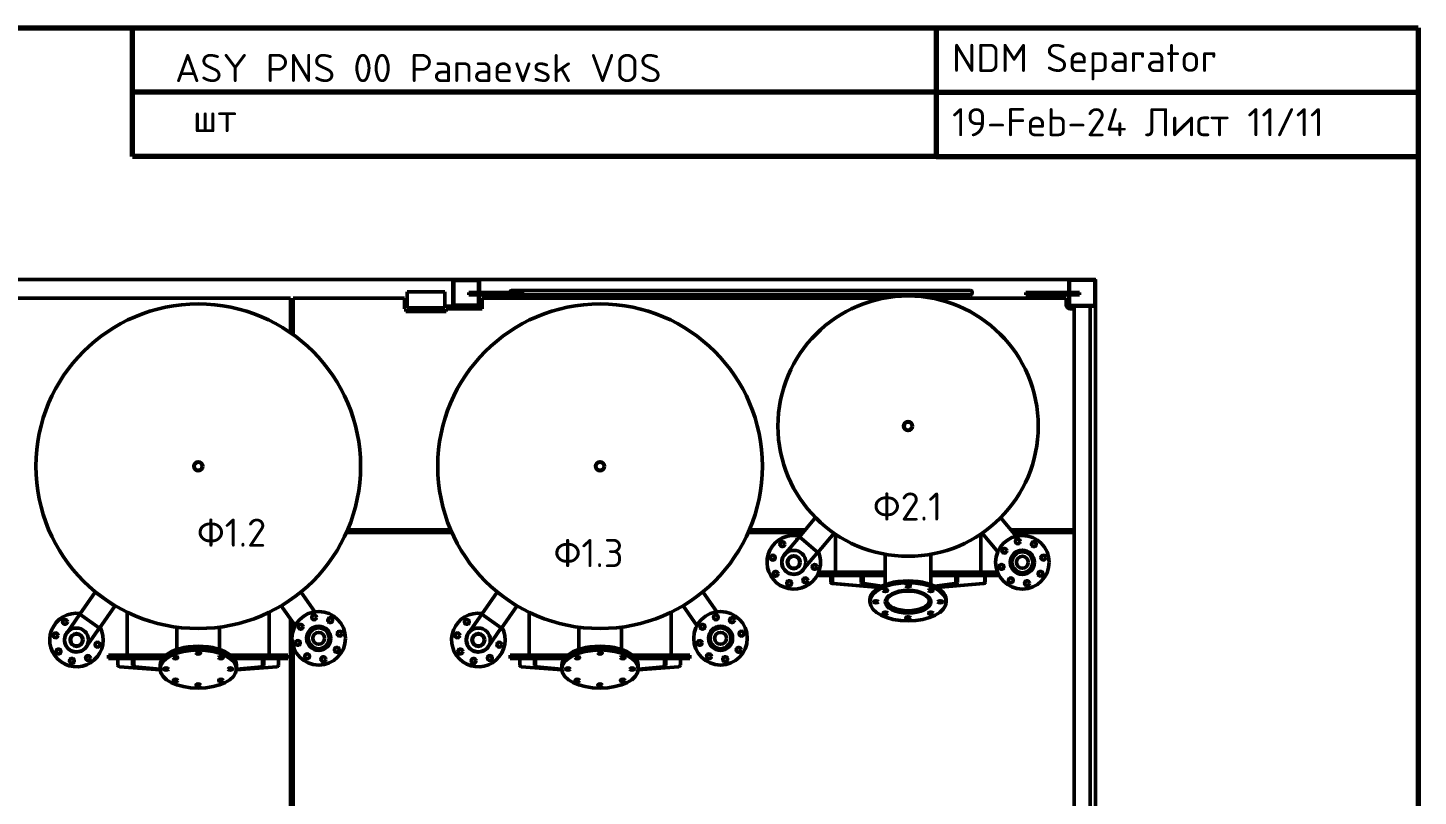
# Model space of a CAD drawing. Header units: millimetres. Extents: x 1510 to 10524, y 7125 to 13164.
# Drawn here: x 8068 to 8587, y 12877 to 13164 of the extents above; entities that cross this region are included whole.
import ezdxf

# ---------------------------------------------------------------- set-up
doc = ezdxf.new("R2010")
doc.units = ezdxf.units.MM
doc.header["$LTSCALE"] = 4
for name, color, linetype, lineweight in [('Border (ISO)', 7, 'Continuous', 70), ('Hatch (ISO)', 7, 'Continuous', 18), ('Symbol (ISO)', 7, 'Continuous', 25), ('Visible (ISO)', 7, 'Continuous', 50)]:
    doc.layers.add(name, color=color, linetype=linetype, lineweight=lineweight)
doc.styles.add('Note Text (DIN)', font='isocpeur.ttf')

# ---------------------------------------------------------------- blocks, each defined once
blk = doc.blocks.new('Borders right top border')
at = {"layer": 'Border (ISO)'}
for p, q in [((4, 206), (293, 206)), ((133, 190), (133, 206)), ((233, 206), (233, 190)), ((293, 206), (293, 4)), ((233, 198), (133, 198)), ((233, 198), (293, 198)), ((233, 190), (133, 190)), ((233, 190), (293, 190))]:
    blk.add_line(p, q, dxfattribs=at)
at = {"layer": 'Border (ISO)', "insert": (235, 204), "char_height": 3.5, "attachment_point": 1, "line_spacing_factor": 1.371429, "style": 'Note Text (DIN)'}
blk.add_mtext('\\fISOCPEUR|b0|i0;NDM Separator\\P\\fISOCPEUR|b0|i0;19-Feb-24 Лист 11/11', dxfattribs=at)

msp = doc.modelspace()

# ---------------------------------------------------------------- hatches: boundary and pattern name
at = {"layer": 'Hatch (ISO)'}
h = msp.add_hatch(dxfattribs=at)
h.set_pattern_fill('ANSI31', color=256, scale=76.2, angle=105.0002, style=0)
h.set_pattern_definition([(150.0002, (7708.099, 12545.631), (-4.76246, -8.24891), [])])
edge = h.paths.add_edge_path()
edge.add_line((8227.28, 13059.65), (8236.08, 13059.65))
edge.add_ellipse((8236.08, 13060.25), major_axis=(0.6, 0), ratio=1, start_angle=270, end_angle=360)
edge.add_line((8236.68, 13060.25), (8236.68, 13063.95))
edge.add_line((8236.68, 13063.95), (8236.68, 13064.75))
edge.add_line((8236.68, 13064.75), (8236.68, 13069.05))
edge.add_ellipse((8236.08, 13069.05), major_axis=(0, 0.6), ratio=1, start_angle=270, end_angle=360)
edge.add_line((8236.08, 13069.65), (8227.28, 13069.65))
edge.add_ellipse((8227.28, 13069.05), major_axis=(-0.6, 0), ratio=1, start_angle=270, end_angle=360)
edge.add_line((8226.68, 13069.05), (8226.68, 13060.25))
edge.add_ellipse((8227.28, 13060.25), major_axis=(0, -0.6), ratio=1, start_angle=270, end_angle=360)
edge = h.paths.add_edge_path(flags=0)
edge.add_ellipse((8235.88, 13060.45), major_axis=(0, -0.4), ratio=1, start_angle=0, end_angle=90)
edge.add_line((8236.28, 13060.45), (8236.28, 13063.95))
edge.add_line((8236.28, 13063.95), (8236.28, 13064.75))
edge.add_line((8236.28, 13064.75), (8236.28, 13068.85))
edge.add_ellipse((8235.88, 13068.85), major_axis=(0.4, 0), ratio=1, start_angle=0, end_angle=90)
edge.add_line((8235.88, 13069.25), (8227.48, 13069.25))
edge.add_ellipse((8227.48, 13068.85), major_axis=(0, 0.4), ratio=1, start_angle=0, end_angle=90)
edge.add_line((8227.08, 13068.85), (8227.08, 13060.45))
edge.add_ellipse((8227.48, 13060.45), major_axis=(-0.4, 0), ratio=1, start_angle=0, end_angle=90)
edge.add_line((8227.48, 13060.05), (8235.88, 13060.05))
h = msp.add_hatch(dxfattribs=at)
h.set_pattern_fill('ANSI31', color=256, scale=76.2, angle=75.0002, style=0)
h.set_pattern_definition([(120.0002, (7708.099, 12545.631), (-8.24888, -4.76253), [])])
edge = h.paths.add_edge_path()
edge.add_line((8457.28, 13059.65), (8466.08, 13059.65))
edge.add_ellipse((8466.08, 13060.25), major_axis=(0.6, 0), ratio=1, start_angle=270, end_angle=360)
edge.add_line((8466.68, 13060.25), (8466.68, 13069.05))
edge.add_ellipse((8466.08, 13069.05), major_axis=(0, 0.6), ratio=1, start_angle=270, end_angle=360)
edge.add_line((8466.08, 13069.65), (8457.28, 13069.65))
edge.add_ellipse((8457.28, 13069.05), major_axis=(-0.6, 0), ratio=1, start_angle=270, end_angle=360)
edge.add_line((8456.68, 13069.05), (8456.68, 13060.25))
edge.add_ellipse((8457.28, 13060.25), major_axis=(0, -0.6), ratio=1, start_angle=270, end_angle=360)
edge = h.paths.add_edge_path(flags=0)
edge.add_line((8456.98, 13060.25), (8456.98, 13069.05))
edge.add_ellipse((8457.28, 13069.05), major_axis=(0, 0.3), ratio=1, start_angle=0, end_angle=90, ccw=False)
edge.add_line((8457.28, 13069.35), (8466.08, 13069.35))
edge.add_ellipse((8466.08, 13069.05), major_axis=(0.3, 0), ratio=1, start_angle=0, end_angle=90, ccw=False)
edge.add_line((8466.38, 13069.05), (8466.38, 13060.25))
edge.add_ellipse((8466.08, 13060.25), major_axis=(0, -0.3), ratio=1, start_angle=0, end_angle=90, ccw=False)
edge.add_line((8466.08, 13059.95), (8457.28, 13059.95))
edge.add_ellipse((8457.28, 13060.25), major_axis=(-0.3, 0), ratio=1, start_angle=0, end_angle=90, ccw=False)
h = msp.add_hatch(dxfattribs=at)
h.set_pattern_fill('ANSI31', color=256, scale=76.2, angle=-15, style=0)
h.set_pattern_definition([(30, (7708.099, 12545.631), (-4.7625, 8.24889), [])])
h.paths.add_polyline_path([(8232.68, 13064.75), (8232.68, 13063.95), (8236.28, 13063.95), (8236.68, 13063.95), (8252.68, 13063.95), (8252.68, 13064.75), (8236.68, 13064.75), (8236.28, 13064.75)])

# ---------------------------------------------------------------- linework, layer by layer
at = {"layer": 'Visible (ISO)'}
for p, q in [((8006.08, 13069.65), (8227.28, 13069.65)), ((8236.08, 13069.65), (8227.28, 13069.65)), ((8236.08, 13069.65), (8457.28, 13069.65)), ((8466.08, 13069.65), (8457.28, 13069.65)), ((8457.28, 13069.35), (8466.08, 13069.35)), ((8466.08, 13069.65), (8466.68, 13069.65)), ((8466.68, 13069.65), (8466.68, 13069.05)), ((8209.68, 13060.25), (8209.68, 13065.05)), ((8209.68, 13065.05), (8223.68, 13065.05)), ((8223.68, 13065.05), (8223.68, 13060.25)), ((8226.68, 13069.05), (8226.68, 13060.25)), ((8227.08, 13060.45), (8227.08, 13068.85)), ((8227.48, 13069.25), (8235.88, 13069.25)), ((8232.68, 13064.75), (8232.68, 13063.95)), ((8252.68, 13064.75), (8232.68, 13064.75)), ((8236.28, 13068.85), (8236.28, 13060.45)), ((8236.68, 13060.25), (8236.68, 13069.05)), ((8248.68, 13065.55), (8420.02, 13065.55)), ((8252.68, 13063.95), (8252.68, 13064.75)), ((8440.68, 13064.75), (8443.68, 13064.75)), ((8440.68, 13064.75), (8440.68, 13063.95)), ((8456.68, 13064.75), (8443.68, 13064.75)), ((8456.68, 13069.05), (8456.68, 13060.25)), ((8456.98, 13060.25), (8456.98, 13069.05)), ((8460.68, 13064.75), (8456.98, 13064.75)), ((8460.68, 13064.75), (8460.68, 13063.95)), ((8466.38, 13069.05), (8466.38, 13060.25)), ((8466.68, 13060.25), (8466.68, 13069.05)), ((8032.18, 13062.65), (8166.18, 13062.65)), ((8166.18, 13062.65), (8166.18, 13049.72)), ((8166.18, 13059.65), (8167.18, 13059.65)), ((8167.18, 13049.02), (8167.18, 13062.65)), ((8167.18, 13062.65), (8208.68, 13062.65)), ((8208.68, 13062.65), (8208.68, 13058.65)), ((8208.68, 13059.65), (8209.68, 13059.65)), ((8209.68, 13060.25), (8209.68, 13059.05)), ((8210.68, 13059.05), (8209.68, 13059.05)), ((8210.68, 13059.05), (8210.68, 13058.25)), ((8210.68, 13059.05), (8222.68, 13059.05)), ((8222.68, 13059.05), (8222.68, 13058.25)), ((8223.68, 13059.05), (8222.68, 13059.05)), ((8223.68, 13059.05), (8223.68, 13060.25)), ((8223.68, 13059.65), (8227.28, 13059.65)), ((8227.28, 13059.65), (8236.08, 13059.65)), ((8235.88, 13060.05), (8227.48, 13060.05)), ((8232.68, 13063.95), (8252.68, 13063.95)), ((8236.08, 13059.65), (8237.68, 13059.65)), ((8237.68, 13058.65), (8237.68, 13062.65)), ((8237.68, 13062.65), (8387.63, 13062.65)), ((8252.68, 13063.95), (8420.02, 13063.95)), ((8405.73, 13062.65), (8455.68, 13062.65)), ((8443.68, 13063.95), (8440.68, 13063.95)), ((8443.68, 13063.95), (8456.68, 13063.95)), ((8455.68, 13062.65), (8455.68, 13060.15)), ((8455.76, 13059.65), (8456.68, 13059.65)), ((8456.68, 13059.65), (8456.68, 13058.74)), ((8457.28, 13059.65), (8456.68, 13059.65)), ((8456.98, 13063.95), (8460.68, 13063.95)), ((8466.08, 13059.95), (8457.28, 13059.95)), ((8457.28, 13059.65), (8466.08, 13059.65)), ((8458.68, 12839.65), (8458.68, 13059.65)), ((8464.68, 12839.65), (8464.68, 13059.65)), ((8466.68, 13059.65), (8466.08, 13059.65)), ((8466.68, 13060.25), (8466.68, 13059.65)), ((8466.68, 13059.65), (8466.68, 12839.65)), ((8208.68, 13058.65), (8209.18, 13058.65)), ((8209.18, 13058.65), (8209.18, 13057.65)), ((8209.18, 13057.65), (8224.18, 13057.65)), ((8222.68, 13058.25), (8210.68, 13058.25)), ((8224.18, 13057.65), (8224.18, 13058.65)), ((8224.18, 13058.65), (8237.68, 13058.65)), ((8457.18, 13058.65), (8458.68, 13058.65)), ((8225.92, 12976.15), (8187.43, 12976.15)), ((8358.29, 12976.15), (8337.43, 12976.15)), ((8362.12, 12980.73), (8356.09, 12973.53)), ((8431.23, 12980.73), (8437.05, 12973.79)), ((8458.68, 12976.15), (8435.07, 12976.15)), ((8456.68, 12976.15), (8456.68, 12975.15)), ((8186.99, 12975.15), (8226.36, 12975.15)), ((8336.99, 12975.15), (8357.45, 12975.15)), ((8350.6, 12966.91), (8356.13, 12973.5)), ((8356.09, 12973.53), (8362.98, 12967.75)), ((8369.02, 12974.94), (8362.98, 12967.75)), ((8369.58, 12960.3), (8369.58, 12974.56)), ((8423.78, 12974.56), (8423.78, 12960.3)), ((8424.34, 12974.94), (8430.16, 12968)), ((8435.91, 12975.15), (8458.68, 12975.15)), ((8438.51, 12971.97), (8437.87, 12972.73)), ((8357.41, 12961.19), (8362.94, 12967.78)), ((8388.18, 12967.05), (8388.18, 12955.69)), ((8405.18, 12967.05), (8405.18, 12955.69)), ((8442.3, 12967.45), (8442.24, 12967.52)), ((8435.49, 12961.73), (8435.43, 12961.8)), ((8363.18, 12959.7), (8363.18, 12960.06)), ((8388.18, 12959.7), (8363.18, 12959.7)), ((8363.18, 12959.1), (8363.18, 12959.7)), ((8388.18, 12959.7), (8363.18, 12959.7)), ((8388.18, 12959.1), (8363.18, 12959.1)), ((8388.18, 12960.3), (8363.28, 12960.3)), ((8367.85, 12956.66), (8367.85, 12959.1)), ((8368.21, 12959.1), (8368.21, 12956.66)), ((8385.89, 12954.62), (8368.37, 12956.06)), ((8368.47, 12956.66), (8368.47, 12959.1)), ((8368.73, 12956.06), (8385.9, 12954.63)), ((8385.94, 12954.65), (8369, 12956.06)), ((8379.22, 12959.1), (8379.22, 12956.66)), ((8379.53, 12956.06), (8386.73, 12955.07)), ((8379.87, 12956.66), (8379.87, 12959.1)), ((8386.87, 12955.14), (8380.19, 12956.06)), ((8430.07, 12960.3), (8405.18, 12960.3)), ((8430.18, 12959.7), (8405.18, 12959.7)), ((8430.18, 12959.7), (8405.18, 12959.7)), ((8430.18, 12959.1), (8405.18, 12959.1)), ((8414.15, 12956.06), (8406.61, 12955.08)), ((8406.74, 12955.02), (8414.79, 12956.06)), ((8424.75, 12956.06), (8407.44, 12954.64)), ((8407.47, 12954.62), (8424.98, 12956.06)), ((8414.49, 12959.1), (8414.49, 12956.66)), ((8415.12, 12956.66), (8415.12, 12959.1)), ((8425.28, 12959.1), (8425.28, 12956.66)), ((8425.51, 12956.66), (8425.51, 12959.1)), ((8430.18, 12959.7), (8430.18, 12960.06)), ((8430.18, 12960.06), (8430.18, 12959.7)), ((8430.18, 12959.1), (8430.18, 12959.7)), ((8093.23, 12952.84), (8087.5, 12944.65)), ((8100.6, 12947.68), (8093.23, 12952.84)), ((8170.03, 12952.98), (8175.22, 12945.56)), ((8243.23, 12952.84), (8237.5, 12944.65)), ((8250.6, 12947.68), (8243.23, 12952.84)), ((8320.03, 12952.98), (8325.22, 12945.56)), ((8382.43, 12949.28), (8382.43, 12949.97)), ((8388.18, 12953.95), (8388.18, 12953.79)), ((8405.18, 12953.95), (8405.18, 12953.79)), ((8410.93, 12949.28), (8410.93, 12949.97)), ((8100.6, 12947.68), (8094.87, 12939.49)), ((8105.18, 12929.3), (8105.18, 12945.4)), ((8158.18, 12945.4), (8158.18, 12929.3)), ((8162.65, 12947.82), (8167.85, 12940.4)), ((8250.6, 12947.68), (8244.87, 12939.49)), ((8255.18, 12929.3), (8255.18, 12945.4)), ((8308.18, 12945.4), (8308.18, 12929.3)), ((8312.65, 12947.82), (8317.85, 12940.4)), ((8082.61, 12937.58), (8087.54, 12944.62)), ((8087.5, 12944.65), (8094.87, 12939.49)), ((8123.73, 12939.83), (8123.73, 12931.48)), ((8139.63, 12939.83), (8139.63, 12931.48)), ((8166.18, 12942.79), (8166.18, 12836.65)), ((8167.18, 12938.84), (8167.18, 12941.36)), ((8232.61, 12937.58), (8237.54, 12944.62)), ((8237.5, 12944.65), (8244.87, 12939.49)), ((8273.73, 12939.83), (8273.73, 12931.48)), ((8289.63, 12939.83), (8289.63, 12931.48)), ((8089.89, 12932.48), (8094.82, 12939.52)), ((8179.9, 12938.79), (8179.85, 12938.86)), ((8239.89, 12932.48), (8244.82, 12939.52)), ((8329.9, 12938.79), (8329.85, 12938.86)), ((8119.54, 12929.3), (8098.18, 12929.3)), ((8098.18, 12928.7), (8098.18, 12929.3)), ((8165.18, 12929.3), (8143.81, 12929.3)), ((8165.18, 12928.7), (8165.18, 12929.3)), ((8167.18, 12836.65), (8167.18, 12932.49)), ((8172.62, 12933.69), (8172.56, 12933.76)), ((8269.54, 12929.3), (8248.18, 12929.3)), ((8248.18, 12928.7), (8248.18, 12929.3)), ((8315.18, 12929.3), (8293.81, 12929.3)), ((8315.18, 12928.7), (8315.18, 12929.3)), ((8322.62, 12933.69), (8322.56, 12933.76)), ((8118.88, 12928.7), (8098.18, 12928.7)), ((8118.88, 12928.7), (8098.18, 12928.7)), ((8098.18, 12928.1), (8098.18, 12928.7)), ((8118.36, 12928.1), (8098.18, 12928.1)), ((8101.68, 12925.66), (8101.68, 12928.1)), ((8117.44, 12923.87), (8102.23, 12925.06)), ((8107.17, 12928.1), (8107.17, 12925.66)), ((8107.62, 12925.06), (8117.43, 12924.11)), ((8107.64, 12925.66), (8107.64, 12928.1)), ((8117.43, 12924.15), (8108.09, 12925.06)), ((8117.43, 12924.88), (8117.43, 12925.57)), ((8117.43, 12924.18), (8117.43, 12924.88)), ((8165.18, 12928.7), (8144.47, 12928.7)), ((8165.18, 12928.7), (8144.47, 12928.7)), ((8165.18, 12928.1), (8144.99, 12928.1)), ((8161.12, 12925.06), (8145.91, 12923.87)), ((8145.93, 12924.88), (8145.93, 12925.57)), ((8155.27, 12925.06), (8145.93, 12924.15)), ((8145.93, 12924.11), (8155.74, 12925.06)), ((8145.93, 12924.18), (8145.93, 12924.88)), ((8155.71, 12928.1), (8155.71, 12925.66)), ((8156.18, 12925.66), (8156.18, 12928.1)), ((8161.68, 12928.1), (8161.68, 12925.66)), ((8165.18, 12928.1), (8165.18, 12928.7)), ((8268.88, 12928.7), (8248.18, 12928.7)), ((8268.88, 12928.7), (8248.18, 12928.7)), ((8248.18, 12928.1), (8248.18, 12928.7)), ((8268.36, 12928.1), (8248.18, 12928.1)), ((8251.68, 12925.66), (8251.68, 12928.1)), ((8267.44, 12923.87), (8252.23, 12925.06)), ((8257.17, 12928.1), (8257.17, 12925.66)), ((8257.62, 12925.06), (8267.43, 12924.11)), ((8257.64, 12925.66), (8257.64, 12928.1)), ((8267.43, 12924.15), (8258.09, 12925.06)), ((8267.43, 12924.88), (8267.43, 12925.57)), ((8267.43, 12924.18), (8267.43, 12924.88)), ((8315.18, 12928.7), (8294.47, 12928.7)), ((8315.18, 12928.7), (8294.47, 12928.7)), ((8315.18, 12928.1), (8294.99, 12928.1)), ((8311.12, 12925.06), (8295.91, 12923.87)), ((8295.93, 12924.88), (8295.93, 12925.57)), ((8305.27, 12925.06), (8295.93, 12924.15)), ((8295.93, 12924.11), (8305.74, 12925.06)), ((8295.93, 12924.18), (8295.93, 12924.88)), ((8305.71, 12928.1), (8305.71, 12925.66)), ((8306.18, 12925.66), (8306.18, 12928.1)), ((8311.68, 12928.1), (8311.68, 12925.66)), ((8315.18, 12928.1), (8315.18, 12928.7)), ((8167.18, 12907.15), (8166.18, 12907.15)), ((8166.18, 12903.15), (8167.18, 12903.15))]:
    msp.add_line(p, q, dxfattribs=at)
for centre, radius in [((8131.68, 12999.9), 60.6), ((8281.68, 12999.9), 60.6), ((8396.68, 13014.9), 48.6), ((8396.68, 13014.9), 1.68), ((8396.68, 13014.9), 1.51), ((8131.68, 12999.9), 1.68), ((8131.68, 12999.9), 1.51), ((8281.68, 12999.9), 1.68), ((8281.68, 12999.9), 1.51), ((8349.71, 12970.8), 0.9), ((8439.34, 12964.05), 10), ((8437.61, 12971.86), 0.9), ((8443.64, 12970.8), 0.9), ((8346.2, 12965.78), 0.9), ((8354.01, 12964.05), 4.45), ((8354.01, 12964.05), 2.42), ((8354.01, 12964.05), 2.22), ((8432.6, 12968.35), 0.9), ((8439.34, 12964.05), 4.52), ((8439.34, 12964.05), 4.5), ((8439.34, 12964.05), 4.2), ((8439.34, 12964.05), 3.89), ((8439.34, 12964.05), 2.22), ((8447.16, 12965.79), 0.9), ((8347.26, 12959.75), 0.9), ((8361.82, 12962.32), 0.9), ((8431.53, 12962.32), 0.9), ((8446.09, 12959.76), 0.9), ((8352.27, 12956.24), 0.9), ((8358.3, 12957.3), 0.9), ((8435.05, 12957.31), 0.9), ((8441.08, 12956.24), 0.9), ((8176.66, 12935.66), 10), ((8326.66, 12935.66), 10), ((8081.95, 12941.77), 0.9), ((8169.91, 12939.96), 0.9), ((8176.66, 12935.66), 4.52), ((8176.66, 12935.66), 4.5), ((8176.66, 12935.66), 4.2), ((8174.93, 12943.47), 0.9), ((8180.96, 12942.41), 0.9), ((8231.95, 12941.77), 0.9), ((8319.91, 12939.96), 0.9), ((8326.66, 12935.66), 4.52), ((8326.66, 12935.66), 4.5), ((8326.66, 12935.66), 4.2), ((8324.93, 12943.47), 0.9), ((8330.96, 12942.41), 0.9), ((8078.44, 12936.76), 0.9), ((8086.25, 12935.03), 4.45), ((8086.25, 12935.03), 2.42), ((8086.25, 12935.03), 2.22), ((8168.85, 12933.93), 0.9), ((8176.66, 12935.66), 3.89), ((8176.66, 12935.66), 2.22), ((8184.47, 12937.39), 0.9), ((8228.44, 12936.76), 0.9), ((8236.25, 12935.03), 4.45), ((8236.25, 12935.03), 2.42), ((8236.25, 12935.03), 2.22), ((8318.85, 12933.93), 0.9), ((8326.66, 12935.66), 3.89), ((8326.66, 12935.66), 2.22), ((8334.47, 12937.39), 0.9), ((8079.5, 12930.73), 0.9), ((8094.06, 12933.29), 0.9), ((8172.36, 12928.92), 0.9), ((8183.41, 12931.36), 0.9), ((8229.5, 12930.73), 0.9), ((8244.06, 12933.29), 0.9), ((8322.36, 12928.92), 0.9), ((8333.41, 12931.36), 0.9), ((8084.52, 12927.22), 0.9), ((8090.55, 12928.28), 0.9), ((8178.39, 12927.85), 0.9), ((8234.52, 12927.22), 0.9), ((8240.55, 12928.28), 0.9), ((8328.39, 12927.85), 0.9)]:
    msp.add_circle(centre, radius, dxfattribs=at)
for centre, radius, start, end in [((8227.28, 13069.05), 0.6, 90, 180), ((8236.08, 13069.05), 0.6, 0, 90), ((8457.28, 13069.05), 0.6, 90, 180), ((8457.28, 13069.05), 0.3, 90, 180), ((8466.08, 13069.05), 0.6, 0, 90), ((8466.08, 13069.05), 0.3, 0, 90), ((8227.48, 13068.85), 0.4, 90, 180), ((8235.88, 13068.85), 0.4, 0, 90), ((8227.28, 13060.25), 0.6, 180, 270), ((8227.48, 13060.45), 0.4, 180, 270), ((8235.88, 13060.45), 0.4, 270, 0), ((8236.08, 13060.25), 0.6, 270, 0), ((8457.18, 13060.15), 1.5, 180, 270), ((8457.28, 13060.25), 0.6, 180, 270), ((8457.28, 13060.25), 0.3, 180, 270), ((8466.08, 13060.25), 0.3, 270, 0), ((8466.08, 13060.25), 0.6, 270, 0), ((8354.01, 12964.05), 10, 76.7437, 23.2563), ((8355.74, 12971.86), 0.9, 106.5593, 173.4407), ((8354.01, 12964.05), 4.52, 129.8977, 330.1023), ((8354.01, 12964.05), 4.5, 131.0328, 328.9672), ((8086.25, 12935.03), 10, 81.7437, 28.2563), ((8236.25, 12935.03), 10, 81.7437, 28.2563), ((8086.25, 12935.03), 4.52, 134.8977, 335.1023), ((8086.25, 12935.03), 4.5, 136.0328, 333.9672), ((8236.25, 12935.03), 4.52, 134.8977, 335.1023), ((8236.25, 12935.03), 4.5, 136.0328, 333.9672), ((8102.28, 12925.66), 0.6, 180, 265.5154), ((8161.08, 12925.66), 0.6, 274.4846, 0), ((8252.28, 12925.66), 0.6, 180, 265.5154), ((8311.08, 12925.66), 0.6, 274.4846, 0)]:
    msp.add_arc(centre, radius, start, end, dxfattribs=at)
for centre, major_axis, ratio, start_param, end_param in [((8248.68, 13064.75), (0, 0.8), 0.790901, 4.712389, 7.853982), ((8420.02, 13064.75), (0, -0.8), 0.790901, 0, 3.141593), ((8368.42, 12956.66), (0, -0.6), 0.957197, 4.712389, 6.204914), ((8368.78, 12956.66), (0, -0.6), 0.944516, 4.712389, 6.204914), ((8369.04, 12956.66), (0, -0.6), 0.944516, 4.712389, 6.204914), ((8379.56, 12956.66), (0, -0.6), 0.571062, 4.712389, 6.204914), ((8380.22, 12956.66), (0, -0.6), 0.571062, 4.712389, 6.204914), ((8396.68, 12949.97), (14.25, 0), 0.5, 0, 3.141593), ((8396.68, 12955.97), (0.85, 0), 0.5, 4.094465, 5.330313), ((8414.12, 12956.66), (0, -0.6), 0.604261, 0.078271, 1.570796), ((8414.76, 12956.66), (0, -0.6), 0.604261, 0.078271, 1.570796), ((8424.7, 12956.66), (0, -0.6), 0.957197, 0.078271, 1.570796), ((8424.93, 12956.66), (0, -0.6), 0.957197, 0.078271, 1.570796), ((8388.19, 12954.21), (0.85, 0), 0.5, 4.094465, 5.330313), ((8405.16, 12954.21), (0.85, 0), 0.5, 4.094465, 5.330313), ((8384.68, 12949.97), (0.85, 0), 0.5, 4.094465, 5.330313), ((8388.19, 12945.73), (0.85, 0), 0.5, 4.094465, 5.330313), ((8396.68, 12949.97), (-8.05, 0), 0.5, 0.086171, 3.055421), ((8405.16, 12945.73), (0.85, 0), 0.5, 4.094465, 5.330313), ((8408.68, 12949.97), (0.85, 0), 0.5, 4.094465, 5.330313), ((8396.68, 12943.97), (0.85, 0), 0.5, 4.094465, 5.330313), ((8131.68, 12925.57), (14.25, 0), 0.5, 0, 3.141593), ((8131.68, 12924.88), (-14.25, 0), 0.5, 3.141593, 6.283185), ((8131.68, 12924.88), (14.25, 0), 0.5, 0, 3.141593), ((8131.68, 12930.88), (-0.85, 0), 0.5, 0.952872, 2.188721), ((8131.68, 12930.88), (0.85, 0), 0.5, 4.094465, 5.330313), ((8281.68, 12925.57), (14.25, 0), 0.5, 0, 3.141593), ((8281.68, 12924.88), (-14.25, 0), 0.5, 3.141593, 6.283185), ((8281.68, 12924.88), (14.25, 0), 0.5, 0, 3.141593), ((8281.68, 12930.88), (-0.85, 0), 0.5, 0.952872, 2.188721), ((8281.68, 12930.88), (0.85, 0), 0.5, 4.094465, 5.330313), ((8107.66, 12925.66), (0, -0.6), 0.809017, 4.712389, 6.204914), ((8108.13, 12925.66), (0, -0.6), 0.809017, 4.712389, 6.204914), ((8119.68, 12924.88), (-0.85, 0), 0.5, 0.952872, 2.188721), ((8119.68, 12924.88), (0.85, 0), 0.5, 4.094465, 5.330313), ((8123.19, 12929.12), (-0.85, 0), 0.5, 0.952872, 2.188721), ((8123.19, 12929.12), (0.85, 0), 0.5, 4.094465, 5.330313), ((8140.16, 12929.12), (-0.85, 0), 0.5, 0.952872, 2.188721), ((8140.16, 12929.12), (0.85, 0), 0.5, 4.094465, 5.330313), ((8143.68, 12924.88), (-0.85, 0), 0.5, 0.952872, 2.188721), ((8143.68, 12924.88), (0.85, 0), 0.5, 4.094465, 5.330313), ((8155.23, 12925.66), (0, -0.6), 0.809017, 0.078271, 1.570796), ((8155.7, 12925.66), (0, -0.6), 0.809017, 0.078271, 1.570796), ((8257.66, 12925.66), (0, -0.6), 0.809017, 4.712389, 6.204914), ((8258.13, 12925.66), (0, -0.6), 0.809017, 4.712389, 6.204914), ((8269.68, 12924.88), (-0.85, 0), 0.5, 0.952872, 2.188721), ((8269.68, 12924.88), (0.85, 0), 0.5, 4.094465, 5.330313), ((8273.19, 12929.12), (-0.85, 0), 0.5, 0.952872, 2.188721), ((8273.19, 12929.12), (0.85, 0), 0.5, 4.094465, 5.330313), ((8290.16, 12929.12), (-0.85, 0), 0.5, 0.952872, 2.188721), ((8290.16, 12929.12), (0.85, 0), 0.5, 4.094465, 5.330313), ((8293.68, 12924.88), (-0.85, 0), 0.5, 0.952872, 2.188721), ((8293.68, 12924.88), (0.85, 0), 0.5, 4.094465, 5.330313), ((8305.23, 12925.66), (0, -0.6), 0.809017, 0.078271, 1.570796), ((8305.7, 12925.66), (0, -0.6), 0.809017, 0.078271, 1.570796), ((8123.19, 12920.63), (-0.85, 0), 0.5, 0.952872, 2.188721), ((8123.19, 12920.63), (0.85, 0), 0.5, 4.094465, 5.330313), ((8140.16, 12920.63), (-0.85, 0), 0.5, 0.952872, 2.188721), ((8140.16, 12920.63), (0.85, 0), 0.5, 4.094465, 5.330313), ((8273.19, 12920.63), (-0.85, 0), 0.5, 0.952872, 2.188721), ((8273.19, 12920.63), (0.85, 0), 0.5, 4.094465, 5.330313), ((8290.16, 12920.63), (-0.85, 0), 0.5, 0.952872, 2.188721), ((8290.16, 12920.63), (0.85, 0), 0.5, 4.094465, 5.330313), ((8131.68, 12918.88), (-0.85, 0), 0.5, 0.952872, 2.188721), ((8131.68, 12918.88), (0.85, 0), 0.5, 4.094465, 5.330313), ((8281.68, 12918.88), (-0.85, 0), 0.5, 0.952872, 2.188721), ((8281.68, 12918.88), (0.85, 0), 0.5, 4.094465, 5.330313)]:
    msp.add_ellipse(centre, major_axis=major_axis, ratio=ratio, start_param=start_param, end_param=end_param, dxfattribs=at)
for centre, major_axis in [((8396.68, 12949.28), (-14.25, 0)), ((8396.68, 12955.28), (-0.85, 0)), ((8388.19, 12953.52), (-0.85, 0)), ((8396.68, 12949.28), (-8.5, 0)), ((8396.68, 12949.28), (-8.1, 0)), ((8396.68, 12949.28), (8.05, 0)), ((8405.16, 12953.52), (-0.85, 0)), ((8384.68, 12949.28), (0.85, 0)), ((8388.19, 12945.03), (0.85, 0)), ((8405.16, 12945.03), (0.85, 0)), ((8408.68, 12949.28), (-0.85, 0)), ((8396.68, 12943.28), (0.85, 0)), ((8131.68, 12924.18), (-14.25, 0)), ((8131.68, 12930.18), (-0.85, 0)), ((8281.68, 12924.18), (-14.25, 0)), ((8281.68, 12930.18), (-0.85, 0)), ((8119.68, 12924.18), (0.85, 0)), ((8123.19, 12928.43), (-0.85, 0)), ((8140.16, 12928.43), (-0.85, 0)), ((8143.68, 12924.18), (-0.85, 0)), ((8269.68, 12924.18), (0.85, 0)), ((8273.19, 12928.43), (-0.85, 0)), ((8290.16, 12928.43), (-0.85, 0)), ((8293.68, 12924.18), (-0.85, 0)), ((8123.19, 12919.94), (0.85, 0)), ((8140.16, 12919.94), (0.85, 0)), ((8273.19, 12919.94), (0.85, 0)), ((8290.16, 12919.94), (0.85, 0)), ((8131.68, 12918.18), (0.85, 0)), ((8281.68, 12918.18), (0.85, 0))]:
    msp.add_ellipse(centre, major_axis=major_axis, ratio=0.5, dxfattribs=at)

# ---------------------------------------------------------------- block references
at = {"xscale": 3, "yscale": 3, "zscale": 3}
msp.add_blockref('Borders right top border', (7708.1, 12545.63), dxfattribs=at)

# ---------------------------------------------------------------- texts
at = {"layer": 'Symbol (ISO)', "insert": (8123.02, 13153.86), "char_height": 10.5, "width": 283.5261, "attachment_point": 1, "line_spacing_factor": 1.068348, "style": 'Note Text (DIN)'}
msp.add_mtext('\\fISOCPEUR|b0|i0;ASY PNS 00 Panaevsk VOS\\P\\fISOCPEUR|b0|i0; шт', dxfattribs=at)
at = {"layer": 'Symbol (ISO)', "char_height": 10.5, "width": 26.2403, "attachment_point": 1, "style": 'Note Text (DIN)'}
for s, insert in [('\\fISOCPEUR|b0|i0;Ф2.1', (8383.53, 12990.11)), ('\\fISOCPEUR|b0|i0;Ф1.2', (8131.2, 12980.35)), ('\\fISOCPEUR|b0|i0;Ф1.3', (8264.36, 12972.72))]:
    msp.add_mtext(s, dxfattribs=dict(at, insert=insert))

doc.saveas('drawing.dxf')
